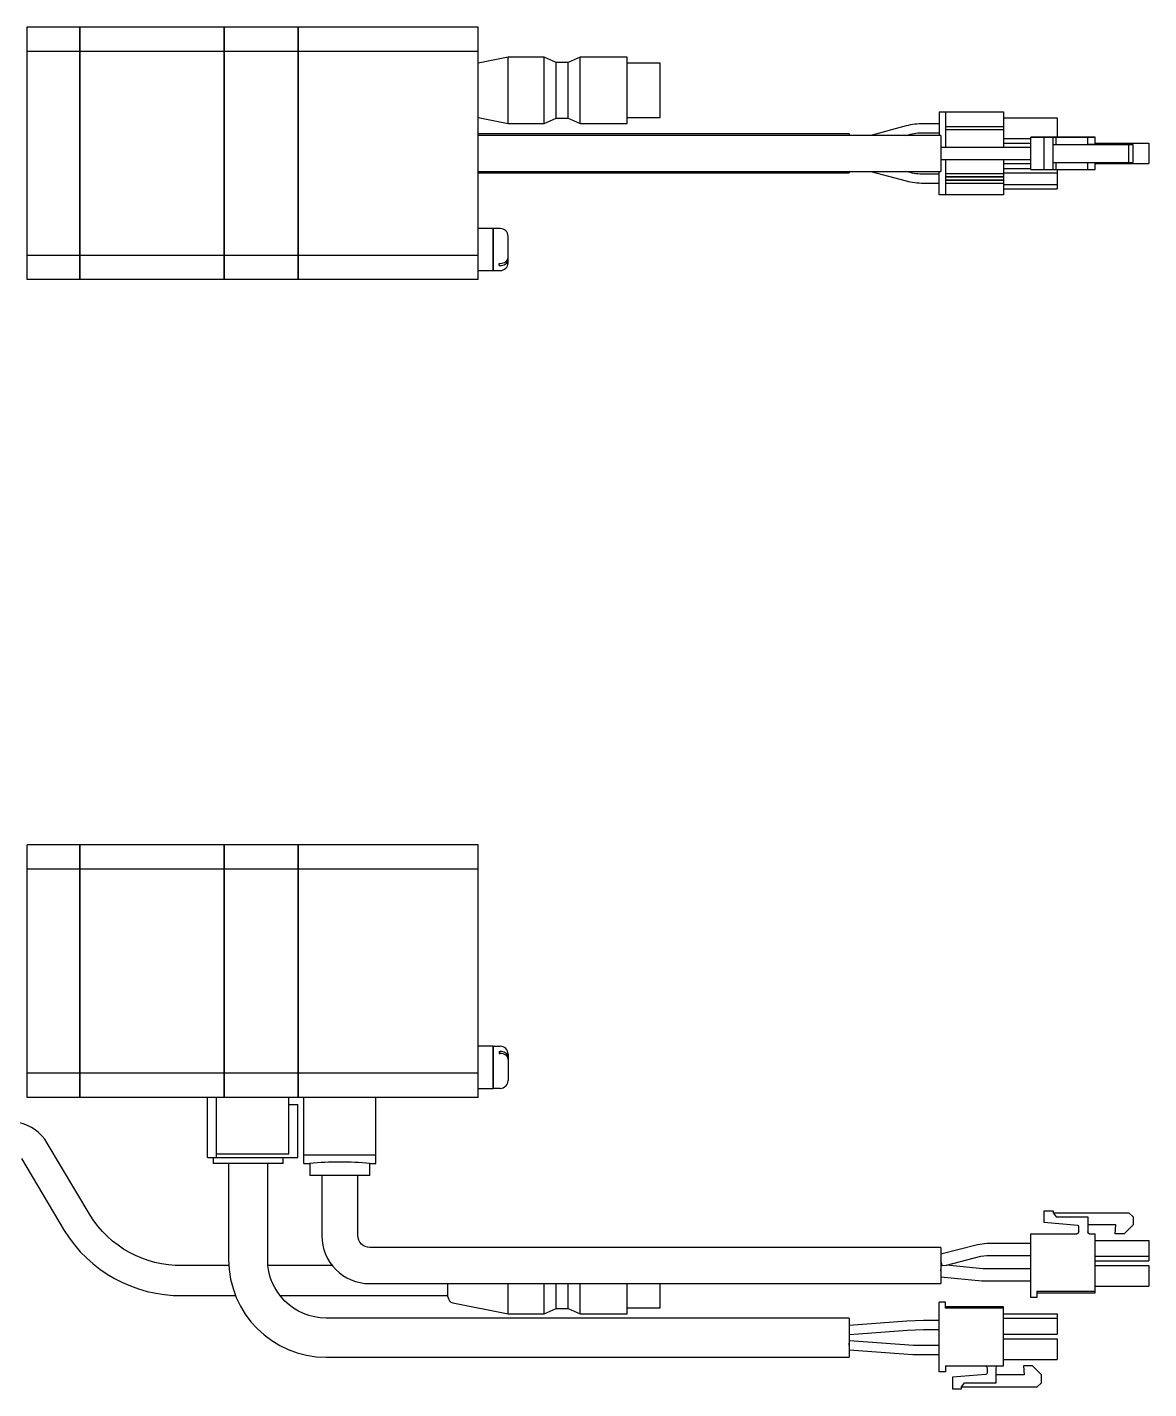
# Model space of a CAD drawing. Extents: x 0 to 883, y -8 to 535.
# Drawn here: x 238 to 424.6, y 308.7 to 535.3 of the extents above; entities that cross this region are included whole.
import ezdxf

# ---------------------------------------------------------------- set-up
doc = ezdxf.new("R2010")
doc.units = 0
doc.header["$LTSCALE"] = 0.5
doc.layers.add('MSM_CONTINUOUS', color=7, linetype='CONTINUOUS')

msp = doc.modelspace()

# ---------------------------------------------------------------- linework, layer by layer
at = {"layer": 'MSM_CONTINUOUS'}
for p, q in [((237.87, 535.3), (237.97, 535.2)), ((246.67, 535.3), (237.97, 535.3)), ((237.97, 493.3), (237.97, 535.3)), ((246.67, 535.3), (246.67, 493.3)), ((246.72, 535.25), (246.67, 535.25)), ((270.67, 535.3), (246.72, 535.3)), ((246.72, 535.3), (246.72, 493.3)), ((270.67, 535.3), (270.67, 493.3)), ((270.72, 535.25), (270.67, 535.25)), ((282.97, 535.3), (270.72, 535.3)), ((270.72, 535.3), (270.72, 493.3)), ((282.97, 535.3), (282.97, 493.3)), ((283.02, 535.25), (282.97, 535.25)), ((312.97, 535.3), (283.02, 535.3)), ((283.02, 535.3), (283.02, 493.3)), ((312.97, 493.3), (312.97, 535.3)), ((237.87, 530.8), (237.97, 530.76)), ((246.67, 531.27), (237.97, 531.27)), ((246.72, 531.01), (246.67, 531.01)), ((270.67, 531.27), (246.72, 531.27)), ((270.72, 531.01), (270.67, 531.01)), ((282.97, 531.27), (270.72, 531.27)), ((283.02, 531.01), (282.97, 531.01)), ((312.97, 531.27), (283.02, 531.27)), ((317.97, 530.3), (312.97, 529.32)), ((317.97, 519.3), (317.97, 530.3)), ((323.97, 530.3), (317.97, 530.3)), ((323.97, 519.3), (323.97, 530.3)), ((325.97, 529.45), (323.97, 530.3)), ((329.97, 530.3), (327.97, 529.45)), ((329.97, 519.3), (329.97, 530.3)), ((337.77, 530.3), (329.97, 530.3)), ((337.77, 519.3), (337.77, 530.3)), ((325.97, 520.15), (325.97, 529.45)), ((327.97, 529.45), (325.97, 529.45)), ((327.97, 520.15), (327.97, 529.45)), ((343.27, 529.3), (337.77, 529.3)), ((343.27, 520.3), (343.27, 529.3)), ((389.72, 521.2), (389.72, 517.3)), ((389.72, 521.2), (400.42, 521.2)), ((390.72, 521.2), (390.72, 515.3)), ((400.42, 521.2), (400.42, 515.3)), ((312.97, 520.28), (317.97, 519.3)), ((317.97, 519.3), (323.97, 519.3)), ((323.97, 519.3), (325.97, 520.15)), ((325.97, 520.15), (327.97, 520.15)), ((327.97, 520.15), (329.97, 519.3)), ((329.97, 519.3), (337.77, 519.3)), ((337.77, 520.3), (343.27, 520.3)), ((384.2, 518.87), (378.35, 517.3)), ((389.72, 519.25), (387.08, 519.25)), ((400.42, 520.2), (409.32, 520.2)), ((409.32, 520.2), (409.32, 517)), ((374.72, 517.55), (312.97, 517.55)), ((389.97, 517.3), (312.97, 517.3)), ((374.72, 517.55), (374.72, 517.3)), ((384.14, 517.3), (384.59, 517.42)), ((387.08, 517.75), (389.72, 517.75)), ((389.97, 517.3), (389.97, 511.3)), ((400.42, 518.75), (390.72, 518.75)), ((400.42, 518.25), (390.72, 518.25)), ((400.42, 516.8), (404.97, 516.8)), ((404.97, 517), (412.62, 517)), ((405.97, 517), (404.97, 517)), ((404.97, 511.6), (404.97, 517)), ((415.67, 517), (405.97, 517)), ((407.17, 517), (408.67, 517)), ((412.73, 517), (407.17, 517)), ((407.17, 511.6), (407.17, 517)), ((408.67, 517), (409.17, 517)), ((408.67, 511.6), (408.67, 517)), ((409.17, 517), (414.42, 517)), ((409.17, 515.8), (409.17, 517)), ((412.62, 517), (412.92, 517)), ((412.92, 517), (412.73, 517)), ((414.42, 517), (414.72, 517)), ((414.42, 515.8), (414.42, 517)), ((414.72, 517), (415.67, 517)), ((415.67, 515.8), (415.67, 517)), ((396.35, 515.3), (389.97, 515.3)), ((396.87, 515.3), (389.97, 515.3)), ((397.61, 515.3), (396.35, 515.3)), ((397.06, 515.3), (396.87, 515.3)), ((404.97, 515.3), (397.06, 515.3)), ((404.97, 515.3), (397.61, 515.3)), ((400.42, 516), (404.97, 516)), ((408.67, 515.8), (409.17, 515.8)), ((408.67, 515.8), (421.27, 515.8)), ((409.17, 515.8), (414.42, 515.8)), ((419.1, 515.8), (414.42, 515.8)), ((414.72, 515.8), (414.42, 515.8)), ((415.67, 516), (424.57, 516)), ((415.67, 516), (424.57, 516)), ((415.67, 516), (424.57, 516)), ((418.97, 515.8), (419.1, 515.8)), ((420.47, 515.8), (418.97, 515.8)), ((421.97, 515.8), (420.47, 515.8)), ((421.27, 515.8), (421.97, 515.8)), ((421.27, 512.8), (421.27, 515.8)), ((421.97, 512.8), (421.97, 515.8)), ((424.57, 516), (424.57, 512.6)), ((389.97, 513.3), (396.35, 513.3)), ((390.72, 513.3), (390.72, 507.4)), ((396.35, 513.3), (397.61, 513.3)), ((397.61, 513.3), (404.97, 513.3)), ((400.42, 513.3), (400.42, 507.4)), ((400.42, 512.6), (404.97, 512.6)), ((408.67, 512.8), (421.27, 512.8)), ((409.17, 511.6), (409.17, 512.8)), ((414.42, 511.6), (414.42, 512.8)), ((415.67, 511.6), (415.67, 512.8)), ((415.67, 512.6), (424.57, 512.6)), ((421.27, 512.8), (421.97, 512.8)), ((312.97, 511.3), (389.97, 511.3)), ((312.97, 511.05), (374.72, 511.05)), ((374.72, 511.3), (374.72, 511.05)), ((378.35, 511.3), (384.2, 509.73)), ((384.59, 511.18), (384.14, 511.3)), ((389.72, 510.85), (387.09, 510.85)), ((389.72, 507.4), (389.72, 511.3)), ((400.42, 510.9), (390.72, 510.9)), ((400.42, 510.4), (390.72, 510.4)), ((400.42, 510.35), (390.72, 510.35)), ((400.42, 509.85), (390.72, 509.85)), ((400.42, 509.8), (390.72, 509.8)), ((400.42, 511.8), (404.97, 511.8)), ((400.42, 511.05), (409.32, 511.05)), ((404.97, 511.6), (407.17, 511.6)), ((407.17, 511.6), (408.67, 511.6)), ((408.67, 511.6), (409.17, 511.6)), ((409.17, 511.6), (414.42, 511.6)), ((409.32, 511.6), (409.32, 508.4)), ((414.42, 511.6), (414.72, 511.6)), ((414.72, 511.6), (415.67, 511.6)), ((387.09, 509.35), (389.72, 509.35)), ((400.42, 509.3), (390.72, 509.3)), ((400.42, 509.15), (409.32, 509.15)), ((400.42, 508.4), (409.32, 508.4)), ((400.42, 507.4), (389.72, 507.4)), ((315.47, 501.8), (312.97, 501.8)), ((315.47, 494.8), (315.47, 501.8)), ((315.52, 501.75), (315.47, 501.75)), ((315.52, 494.8), (315.52, 501.8)), ((316.67, 501.8), (315.52, 501.8)), ((317.97, 496.1), (317.97, 500.5)), ((246.67, 497.33), (237.97, 497.33)), ((246.72, 497.59), (246.67, 497.59)), ((270.67, 497.33), (246.72, 497.33)), ((270.72, 497.59), (270.67, 497.59)), ((282.97, 497.33), (270.72, 497.33)), ((283.02, 497.59), (282.97, 497.59)), ((312.97, 497.33), (283.02, 497.33)), ((312.97, 494.8), (315.47, 494.8)), ((315.47, 494.85), (315.52, 494.85)), ((315.52, 494.8), (316.67, 494.8)), ((316.47, 496.01), (316.67, 496.01)), ((316.47, 495.66), (316.47, 496.01)), ((316.47, 495.66), (316.67, 495.66)), ((246.67, 493.3), (237.97, 493.3)), ((246.72, 493.35), (246.67, 493.35)), ((270.67, 493.3), (246.72, 493.3)), ((270.72, 493.35), (270.67, 493.35)), ((282.97, 493.3), (270.72, 493.3)), ((283.02, 493.35), (282.97, 493.35)), ((312.97, 493.3), (283.02, 493.3)), ((246.67, 399.22), (237.97, 399.22)), ((237.97, 357.22), (237.97, 399.22)), ((246.67, 399.22), (246.67, 357.22)), ((246.72, 399.17), (246.67, 399.17)), ((270.67, 399.22), (246.72, 399.22)), ((246.72, 399.22), (246.72, 357.22)), ((270.67, 399.22), (270.67, 357.22)), ((270.72, 399.17), (270.67, 399.17)), ((282.97, 399.22), (270.72, 399.22)), ((270.72, 399.22), (270.72, 357.22)), ((282.97, 399.22), (282.97, 357.22)), ((283.02, 399.17), (282.97, 399.17)), ((312.97, 399.22), (283.02, 399.22)), ((283.02, 399.22), (283.02, 357.22)), ((312.97, 357.22), (312.97, 399.22)), ((246.67, 395.19), (237.97, 395.19)), ((246.72, 394.94), (246.67, 394.94)), ((270.67, 395.19), (246.72, 395.19)), ((270.72, 394.94), (270.67, 394.94)), ((282.97, 395.19), (270.72, 395.19)), ((283.02, 394.94), (282.97, 394.94)), ((312.97, 395.19), (283.02, 395.19)), ((315.47, 365.72), (312.97, 365.72)), ((315.47, 358.72), (315.47, 365.72)), ((315.52, 365.67), (315.47, 365.67)), ((315.52, 358.72), (315.52, 365.72)), ((315.52, 365.72), (316.67, 365.72)), ((316.47, 364.87), (316.47, 364.52)), ((316.47, 364.87), (316.67, 364.87)), ((316.47, 364.52), (316.67, 364.52)), ((317.97, 364.42), (317.97, 360.02)), ((246.67, 361.25), (237.97, 361.25)), ((246.72, 361.51), (246.67, 361.51)), ((270.67, 361.25), (246.72, 361.25)), ((270.72, 361.51), (270.67, 361.51)), ((282.97, 361.25), (270.72, 361.25)), ((283.02, 361.51), (282.97, 361.51)), ((312.97, 361.25), (283.02, 361.25)), ((312.97, 358.72), (315.47, 358.72)), ((315.47, 358.77), (315.52, 358.77)), ((316.67, 358.72), (315.52, 358.72)), ((246.67, 357.22), (237.97, 357.22)), ((246.72, 357.27), (246.67, 357.27)), ((282.97, 357.22), (246.72, 357.22)), ((267.97, 347.22), (267.97, 357.22)), ((269.47, 347.22), (269.47, 357.22)), ((270.72, 357.27), (270.67, 357.27)), ((281.47, 347.82), (281.47, 357.22)), ((281.47, 356.02), (282.97, 356.02)), ((283.02, 357.27), (282.97, 357.27)), ((282.97, 347.22), (282.97, 356.02)), ((312.97, 357.22), (283.02, 357.22)), ((283.97, 346.23), (283.97, 357.22)), ((295.97, 346.23), (295.97, 357.22)), ((248.41, 337.62), (241.29, 349.62)), ((236.99, 347.07), (244.11, 335.07)), ((267.97, 347.22), (282.97, 347.22)), ((268.9, 347.22), (268.9, 346.22)), ((269.47, 347.82), (281.47, 347.82)), ((280.54, 346.22), (280.54, 347.22)), ((283.97, 347.65), (295.97, 347.65)), ((280.54, 346.22), (268.9, 346.22)), ((271.47, 346.22), (271.47, 330.22)), ((277.97, 330.22), (277.97, 346.22)), ((283.97, 346.23), (284.97, 346.23)), ((284.97, 346.23), (284.97, 344.22)), ((294.97, 346.23), (295.97, 346.23)), ((294.97, 344.22), (294.97, 346.23)), ((294.97, 344.22), (284.97, 344.22)), ((286.97, 344.22), (286.97, 334.22)), ((292.97, 334.22), (292.97, 344.22)), ((407.17, 336.41), (407.17, 338.32)), ((407.17, 338.32), (408.67, 338.32)), ((407.17, 338.32), (408.67, 338.32)), ((408.67, 338.32), (408.67, 338.02)), ((408.67, 338.02), (409.17, 337.32)), ((408.67, 338.02), (409.17, 337.32)), ((408.67, 338.02), (421.27, 338.02)), ((408.67, 338.02), (421.27, 338.02)), ((421.27, 338.02), (421.97, 337.32)), ((421.27, 338.02), (421.97, 337.32)), ((412.73, 335.92), (407.17, 336.41)), ((409.17, 337.32), (414.42, 337.32)), ((409.17, 337.32), (414.42, 337.32)), ((412.92, 334.82), (412.92, 335.72)), ((414.42, 337.32), (414.42, 334.82)), ((419.1, 336.02), (414.42, 336.02)), ((418.97, 334.52), (419.1, 336.02)), ((418.97, 334.52), (419.1, 336.02)), ((421.97, 336.02), (420.47, 334.52)), ((421.97, 337.32), (421.97, 336.02)), ((404.97, 334.52), (412.62, 334.52)), ((404.97, 323.92), (404.97, 334.52)), ((404.97, 334.52), (412.62, 334.52)), ((412.62, 334.52), (412.62, 334.52)), ((414.72, 334.52), (414.71, 334.52)), ((414.72, 334.52), (415.67, 334.52)), ((414.72, 334.52), (415.67, 334.52)), ((415.67, 324.67), (415.67, 334.52)), ((415.67, 333.42), (424.57, 333.42)), ((415.67, 333.42), (424.57, 333.42)), ((420.47, 334.52), (418.97, 334.52)), ((424.57, 333.42), (424.57, 330.02)), ((389.97, 332.22), (294.97, 332.22)), ((396.09, 332.7), (389.97, 331.11)), ((389.97, 332.22), (389.97, 326.22)), ((397.61, 332.9), (396.09, 332.7)), ((396.6, 330.77), (397.61, 330.9)), ((404.97, 332.9), (397.61, 332.9)), ((397.61, 330.9), (404.97, 330.9)), ((271.5, 329.22), (263.76, 329.22)), ((288.72, 329.22), (278.02, 329.22)), ((390.19, 329.23), (389.97, 330.07)), ((389.97, 328.37), (390.06, 329.37)), ((390.15, 329.36), (390.06, 329.37)), ((390.19, 329.23), (390.91, 329.29)), ((390.91, 329.29), (396.6, 330.77)), ((396.97, 328.7), (390.91, 329.29)), ((397.06, 328.7), (396.97, 328.7)), ((404.97, 328.7), (397.06, 328.7)), ((415.67, 330.77), (424.57, 330.77)), ((415.67, 330.02), (424.57, 330.02)), ((415.67, 329.22), (424.57, 329.22)), ((415.67, 329.22), (424.57, 329.22)), ((424.57, 329.22), (424.57, 325.82)), ((389.97, 327.37), (396.77, 326.71)), ((396.77, 326.71), (397.06, 326.7)), ((397.06, 326.7), (404.97, 326.7)), ((263.76, 324.22), (272.61, 324.22)), ((280.03, 324.22), (307.97, 324.22)), ((294.97, 326.22), (389.97, 326.22)), ((307.97, 324.01), (307.97, 326.22)), ((317.97, 321.22), (317.97, 326.22)), ((323.97, 321.22), (323.97, 326.22)), ((325.97, 322.07), (325.97, 326.22)), ((327.97, 322.07), (327.97, 326.22)), ((329.97, 321.22), (329.97, 326.22)), ((337.77, 321.22), (337.77, 326.22)), ((343.27, 322.22), (343.27, 326.22)), ((415.67, 324.92), (405.97, 324.92)), ((405.97, 324.92), (405.97, 323.92)), ((405.97, 324.67), (415.67, 324.67)), ((415.67, 325.82), (424.57, 325.82)), ((308.77, 323.03), (317.97, 321.22)), ((323.97, 321.22), (325.97, 322.07)), ((325.97, 322.07), (327.97, 322.07)), ((327.97, 322.07), (329.97, 321.22)), ((337.77, 322.22), (343.27, 322.22)), ((390.72, 323.12), (389.72, 323.12)), ((389.72, 311.52), (389.72, 323.12)), ((390.72, 322.12), (390.72, 323.12)), ((400.42, 322.37), (390.72, 322.37)), ((400.42, 322.12), (390.72, 322.12)), ((400.42, 312.52), (400.42, 322.37)), ((405.97, 323.92), (404.97, 323.92)), ((374.72, 320.47), (287.72, 320.47)), ((317.97, 321.22), (323.97, 321.22)), ((329.97, 321.22), (337.77, 321.22)), ((374.72, 320.47), (374.72, 313.97)), ((384.33, 319.99), (374.72, 319.23)), ((387.09, 320.1), (384.33, 319.99)), ((389.72, 320.1), (387.09, 320.1)), ((400.42, 321.22), (409.32, 321.22)), ((400.42, 320.47), (409.32, 320.47)), ((409.32, 321.22), (409.32, 317.82)), ((374.77, 317.73), (384.45, 318.5)), ((384.45, 318.5), (387.09, 318.6)), ((387.09, 318.6), (389.72, 318.6)), ((400.42, 317.82), (409.32, 317.82)), ((374.72, 315.97), (374.77, 316.72)), ((374.77, 316.72), (374.72, 316.7)), ((374.72, 315.22), (385.29, 314.43)), ((385.4, 315.92), (374.77, 316.72)), ((389.72, 315.9), (386.09, 315.9)), ((400.42, 317.02), (409.32, 317.02)), ((409.32, 317.02), (409.32, 313.62)), ((287.72, 313.97), (374.72, 313.97)), ((386.09, 314.4), (389.72, 314.4)), ((400.42, 313.62), (409.32, 313.62)), ((390.72, 311.52), (389.72, 311.52)), ((390.72, 312.52), (400.42, 312.52)), ((390.72, 312.52), (390.72, 311.52)), ((397.48, 311.12), (391.92, 310.64)), ((391.92, 310.64), (391.92, 308.72)), ((397.67, 312.22), (397.67, 311.32)), ((399.17, 309.72), (399.17, 312.22)), ((403.85, 311.02), (399.17, 311.02)), ((403.72, 312.52), (403.85, 311.02)), ((405.22, 312.52), (403.72, 312.52)), ((406.72, 311.02), (405.22, 312.52)), ((406.72, 309.72), (406.72, 311.02)), ((391.92, 308.72), (393.42, 308.72)), ((393.42, 309.02), (393.92, 309.72)), ((393.42, 308.72), (393.42, 309.02)), ((393.42, 309.02), (406.02, 309.02)), ((393.92, 309.72), (399.17, 309.72)), ((406.02, 309.02), (406.72, 309.72))]:
    msp.add_line(p, q, dxfattribs=at)
for centre, radius, start, end in [((387.09, 508.1), 11.15, 89.9911, 105.0006), ((387.09, 520.51), 11.15, 255.0015, 270.0068), ((316.67, 500.5), 1.3, 0, 90), ((316.69, 497.62), 1.61, 269.2584, 304.7863), ((317.08, 496.66), 0.891, 298.7486, 355.0367), ((317.16, 496.97), 0.809, 303.6126, 357.2927), ((316.67, 496.1), 1.3, 270, 360), ((316.68, 497.32), 1.66, 269.4455, 299.7231), ((316.67, 364.42), 1.3, 0, 90), ((316.68, 363.21), 1.66, 60.2769, 90.5545), ((316.69, 362.9), 1.61, 55.2137, 90.7416), ((317.08, 363.87), 0.891, 4.9633, 61.2514), ((317.16, 363.55), 0.809, 2.7073, 56.3874), ((316.67, 360.02), 1.3, 270, 360), ((234.9, 345.77), 7.46, 31.0796, 77.1249), ((289.98, 286.18), 60.26, 90.0102, 94.77), ((289.96, 286.21), 60.23, 85.2289, 89.9909), ((412.72, 335.72), 0.2, 0, 85), ((263.51, 347), 22.77, 211.5764, 270.639), ((294.97, 334.22), 8, 180, 270), ((412.62, 334.82), 0.3, 270, 0), ((414.72, 334.82), 0.3, 180, 270), ((287.72, 330.22), 16.25, 180, 270), ((308.97, 324.01), 1, 180, 258.8813), ((374.78, 317.8), 0.0773, 219.0479, 269.5838), ((386.09, 325.15), 10.75, 265.7108, 270)]:
    msp.add_arc(centre, radius, start, end, dxfattribs=at)
at = {"layer": 'MSM_CONTINUOUS', "extrusion": (0, 0, -1)}
for centre, radius, start, end in [((-387.09, 508.1), 9.65, 75.0035, 90.008), ((-387.09, 520.5), 9.65, 269.9899, 284.9986), ((-263.52, 347.01), 17.79, 269.2024, 328.1448), ((-294.97, 334.22), 2, 270, 360), ((-412.62, 334.82), 0.3, 180, 270), ((-412.62, 334.82), 0.3, 180, 270), ((-414.72, 334.82), 0.3, 270, 0), ((-414.72, 334.82), 0.3, 270, 0), ((-287.72, 330.22), 9.75, 270, 0), ((-386.09, 325.15), 9.25, 270, 274.2892), ((-397.37, 312.22), 0.3, 90, 180), ((-397.47, 311.32), 0.2, 180, 265), ((-399.47, 312.22), 0.3, 0, 90)]:
    msp.add_arc(centre, radius, start, end, dxfattribs=at)

doc.saveas('drawing.dxf')
